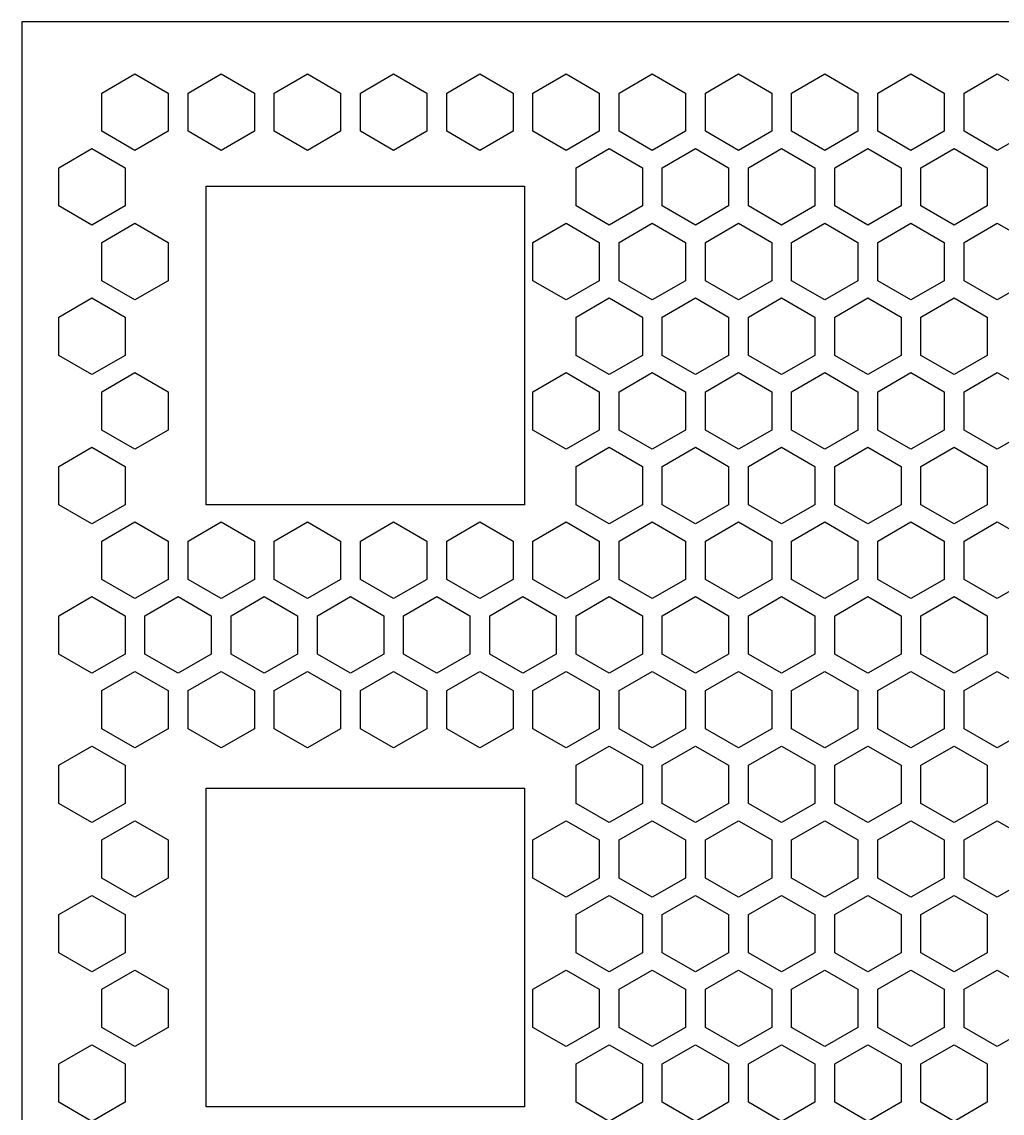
# Model space of a CAD drawing. Header units: metres. Extents: x 0 to 199, y -228 to 0.
# Drawn here: x 0 to 98.5, y -109.6 to 0 of the extents above; entities that cross this region are included whole.
import ezdxf

# ---------------------------------------------------------------- set-up
doc = ezdxf.new("R2010")
doc.units = ezdxf.units.M

msp = doc.modelspace()

# ---------------------------------------------------------------- linework, layer by layer
for p, q in [((199.329, 0), (0, 0)), ((0, 0), (0, -228)), ((8.03403, -7.14961), (11.3642, -5.22696)), ((11.3642, -5.22696), (14.6943, -7.14961)), ((16.6943, -7.14961), (20.0244, -5.22696)), ((20.0244, -5.22696), (23.3545, -7.14961)), ((25.3545, -7.14961), (28.6847, -5.22696)), ((28.6847, -5.22696), (32.0148, -7.14961)), ((34.0148, -7.14961), (37.3449, -5.22696)), ((37.3449, -5.22696), (40.675, -7.14961)), ((42.675, -7.14961), (46.0052, -5.22696)), ((46.0052, -5.22696), (49.3353, -7.14961)), ((51.3353, -7.14961), (54.6654, -5.22696)), ((54.6654, -5.22696), (57.9956, -7.14961)), ((59.9956, -7.14961), (63.3257, -5.22696)), ((63.3257, -5.22696), (66.6558, -7.14961)), ((68.6558, -7.14961), (71.9859, -5.22696)), ((71.9859, -5.22696), (75.3161, -7.14961)), ((77.3161, -7.14961), (80.6462, -5.22696)), ((80.6462, -5.22696), (83.9763, -7.14961)), ((85.9763, -7.14961), (89.3064, -5.22696)), ((89.3064, -5.22696), (92.6366, -7.14961)), ((94.6366, -7.14961), (97.9667, -5.22696)), ((97.9667, -5.22696), (101.297, -7.14961)), ((8.03403, -10.9949), (8.03403, -7.14961)), ((14.6943, -7.14961), (14.6943, -10.9949)), ((16.6943, -10.9949), (16.6943, -7.14961)), ((23.3545, -7.14961), (23.3545, -10.9949)), ((25.3545, -10.9949), (25.3545, -7.14961)), ((32.0148, -7.14961), (32.0148, -10.9949)), ((34.0148, -10.9949), (34.0148, -7.14961)), ((40.675, -7.14961), (40.675, -10.9949)), ((42.675, -10.9949), (42.675, -7.14961)), ((49.3353, -7.14961), (49.3353, -10.9949)), ((51.3353, -10.9949), (51.3353, -7.14961)), ((57.9956, -7.14961), (57.9956, -10.9949)), ((59.9956, -10.9949), (59.9956, -7.14961)), ((66.6558, -7.14961), (66.6558, -10.9949)), ((68.6558, -10.9949), (68.6558, -7.14961)), ((75.3161, -7.14961), (75.3161, -10.9949)), ((77.3161, -10.9949), (77.3161, -7.14961)), ((83.9763, -7.14961), (83.9763, -10.9949)), ((85.9763, -10.9949), (85.9763, -7.14961)), ((92.6366, -7.14961), (92.6366, -10.9949)), ((94.6366, -10.9949), (94.6366, -7.14961)), ((11.3642, -12.9176), (8.03403, -10.9949)), ((14.6943, -10.9949), (11.3642, -12.9176)), ((20.0244, -12.9176), (16.6943, -10.9949)), ((23.3545, -10.9949), (20.0244, -12.9176)), ((28.6847, -12.9176), (25.3545, -10.9949)), ((32.0148, -10.9949), (28.6847, -12.9176)), ((37.3449, -12.9176), (34.0148, -10.9949)), ((40.675, -10.9949), (37.3449, -12.9176)), ((46.0052, -12.9176), (42.675, -10.9949)), ((49.3353, -10.9949), (46.0052, -12.9176)), ((54.6654, -12.9176), (51.3353, -10.9949)), ((57.9956, -10.9949), (54.6654, -12.9176)), ((63.3257, -12.9176), (59.9956, -10.9949)), ((66.6558, -10.9949), (63.3257, -12.9176)), ((71.9859, -12.9176), (68.6558, -10.9949)), ((75.3161, -10.9949), (71.9859, -12.9176)), ((80.6462, -12.9176), (77.3161, -10.9949)), ((83.9763, -10.9949), (80.6462, -12.9176)), ((89.3064, -12.9176), (85.9763, -10.9949)), ((92.6366, -10.9949), (89.3064, -12.9176)), ((97.9667, -12.9176), (94.6366, -10.9949)), ((101.297, -10.9949), (97.9667, -12.9176)), ((3.70391, -14.6496), (7.03403, -12.727)), ((7.03403, -12.727), (10.3642, -14.6496)), ((55.6654, -14.6496), (58.9956, -12.727)), ((58.9956, -12.727), (62.3257, -14.6496)), ((64.3257, -14.6496), (67.6558, -12.727)), ((67.6558, -12.727), (70.9859, -14.6496)), ((72.9859, -14.6496), (76.3161, -12.727)), ((76.3161, -12.727), (79.6462, -14.6496)), ((81.6462, -14.6496), (84.9763, -12.727)), ((84.9763, -12.727), (88.3064, -14.6496)), ((90.3064, -14.6496), (93.6366, -12.727)), ((93.6366, -12.727), (96.9667, -14.6496)), ((3.70391, -18.4949), (3.70391, -14.6496)), ((10.3642, -14.6496), (10.3642, -18.4949)), ((55.6654, -18.4949), (55.6654, -14.6496)), ((62.3257, -14.6496), (62.3257, -18.4949)), ((64.3257, -18.4949), (64.3257, -14.6496)), ((70.9859, -14.6496), (70.9859, -18.4949)), ((72.9859, -18.4949), (72.9859, -14.6496)), ((79.6462, -14.6496), (79.6462, -18.4949)), ((81.6462, -18.4949), (81.6462, -14.6496)), ((88.3064, -14.6496), (88.3064, -18.4949)), ((90.3064, -18.4949), (90.3064, -14.6496)), ((96.9667, -14.6496), (96.9667, -18.4949)), ((18.5, -48.5), (18.5, -16.5)), ((18.5, -16.5), (50.5, -16.5)), ((50.5, -16.5), (50.5, -48.5)), ((7.03403, -20.4176), (3.70391, -18.4949)), ((10.3642, -18.4949), (7.03403, -20.4176)), ((58.9956, -20.4176), (55.6654, -18.4949)), ((62.3257, -18.4949), (58.9956, -20.4176)), ((67.6558, -20.4176), (64.3257, -18.4949)), ((70.9859, -18.4949), (67.6558, -20.4176)), ((76.3161, -20.4176), (72.9859, -18.4949)), ((79.6462, -18.4949), (76.3161, -20.4176)), ((84.9763, -20.4176), (81.6462, -18.4949)), ((88.3064, -18.4949), (84.9763, -20.4176)), ((93.6366, -20.4176), (90.3064, -18.4949)), ((96.9667, -18.4949), (93.6366, -20.4176)), ((8.03403, -22.1496), (11.3642, -20.227)), ((11.3642, -20.227), (14.6943, -22.1496)), ((51.3353, -22.1496), (54.6654, -20.227)), ((54.6654, -20.227), (57.9956, -22.1496)), ((59.9956, -22.1496), (63.3257, -20.227)), ((63.3257, -20.227), (66.6558, -22.1496)), ((68.6558, -22.1496), (71.9859, -20.227)), ((71.9859, -20.227), (75.3161, -22.1496)), ((77.3161, -22.1496), (80.6462, -20.227)), ((80.6462, -20.227), (83.9763, -22.1496)), ((85.9763, -22.1496), (89.3064, -20.227)), ((89.3064, -20.227), (92.6366, -22.1496)), ((94.6366, -22.1496), (97.9667, -20.227)), ((97.9667, -20.227), (101.297, -22.1496)), ((8.03403, -25.9949), (8.03403, -22.1496)), ((14.6943, -22.1496), (14.6943, -25.9949)), ((51.3353, -25.9949), (51.3353, -22.1496)), ((57.9956, -22.1496), (57.9956, -25.9949)), ((59.9956, -25.9949), (59.9956, -22.1496)), ((66.6558, -22.1496), (66.6558, -25.9949)), ((68.6558, -25.9949), (68.6558, -22.1496)), ((75.3161, -22.1496), (75.3161, -25.9949)), ((77.3161, -25.9949), (77.3161, -22.1496)), ((83.9763, -22.1496), (83.9763, -25.9949)), ((85.9763, -25.9949), (85.9763, -22.1496)), ((92.6366, -22.1496), (92.6366, -25.9949)), ((94.6366, -25.9949), (94.6366, -22.1496)), ((11.3642, -27.9176), (8.03403, -25.9949)), ((14.6943, -25.9949), (11.3642, -27.9176)), ((54.6654, -27.9176), (51.3353, -25.9949)), ((57.9956, -25.9949), (54.6654, -27.9176)), ((63.3257, -27.9176), (59.9956, -25.9949)), ((66.6558, -25.9949), (63.3257, -27.9176)), ((71.9859, -27.9176), (68.6558, -25.9949)), ((75.3161, -25.9949), (71.9859, -27.9176)), ((80.6462, -27.9176), (77.3161, -25.9949)), ((83.9763, -25.9949), (80.6462, -27.9176)), ((89.3064, -27.9176), (85.9763, -25.9949)), ((92.6366, -25.9949), (89.3064, -27.9176)), ((97.9667, -27.9176), (94.6366, -25.9949)), ((101.297, -25.9949), (97.9667, -27.9176)), ((3.70391, -29.6496), (7.03403, -27.727)), ((7.03403, -27.727), (10.3642, -29.6496)), ((55.6654, -29.6496), (58.9956, -27.727)), ((58.9956, -27.727), (62.3257, -29.6496)), ((64.3257, -29.6496), (67.6558, -27.727)), ((67.6558, -27.727), (70.9859, -29.6496)), ((72.9859, -29.6496), (76.3161, -27.727)), ((76.3161, -27.727), (79.6462, -29.6496)), ((81.6462, -29.6496), (84.9763, -27.727)), ((84.9763, -27.727), (88.3064, -29.6496)), ((90.3064, -29.6496), (93.6366, -27.727)), ((93.6366, -27.727), (96.9667, -29.6496)), ((3.70391, -33.4949), (3.70391, -29.6496)), ((10.3642, -29.6496), (10.3642, -33.4949)), ((55.6654, -33.4949), (55.6654, -29.6496)), ((62.3257, -29.6496), (62.3257, -33.4949)), ((64.3257, -33.4949), (64.3257, -29.6496)), ((70.9859, -29.6496), (70.9859, -33.4949)), ((72.9859, -33.4949), (72.9859, -29.6496)), ((79.6462, -29.6496), (79.6462, -33.4949)), ((81.6462, -33.4949), (81.6462, -29.6496)), ((88.3064, -29.6496), (88.3064, -33.4949)), ((90.3064, -33.4949), (90.3064, -29.6496)), ((96.9667, -29.6496), (96.9667, -33.4949)), ((7.03403, -35.4176), (3.70391, -33.4949)), ((10.3642, -33.4949), (7.03403, -35.4176)), ((58.9956, -35.4176), (55.6654, -33.4949)), ((62.3257, -33.4949), (58.9956, -35.4176)), ((67.6558, -35.4176), (64.3257, -33.4949)), ((70.9859, -33.4949), (67.6558, -35.4176)), ((76.3161, -35.4176), (72.9859, -33.4949)), ((79.6462, -33.4949), (76.3161, -35.4176)), ((84.9763, -35.4176), (81.6462, -33.4949)), ((88.3064, -33.4949), (84.9763, -35.4176)), ((93.6366, -35.4176), (90.3064, -33.4949)), ((96.9667, -33.4949), (93.6366, -35.4176)), ((8.03403, -37.1496), (11.3642, -35.227)), ((11.3642, -35.227), (14.6943, -37.1496)), ((51.3353, -37.1496), (54.6654, -35.227)), ((54.6654, -35.227), (57.9956, -37.1496)), ((59.9956, -37.1496), (63.3257, -35.227)), ((63.3257, -35.227), (66.6558, -37.1496)), ((68.6558, -37.1496), (71.9859, -35.227)), ((71.9859, -35.227), (75.3161, -37.1496)), ((77.3161, -37.1496), (80.6462, -35.227)), ((80.6462, -35.227), (83.9763, -37.1496)), ((85.9763, -37.1496), (89.3064, -35.227)), ((89.3064, -35.227), (92.6366, -37.1496)), ((94.6366, -37.1496), (97.9667, -35.227)), ((97.9667, -35.227), (101.297, -37.1496)), ((8.03403, -40.9949), (8.03403, -37.1496)), ((14.6943, -37.1496), (14.6943, -40.9949)), ((51.3353, -40.9949), (51.3353, -37.1496)), ((57.9956, -37.1496), (57.9956, -40.9949)), ((59.9956, -40.9949), (59.9956, -37.1496)), ((66.6558, -37.1496), (66.6558, -40.9949)), ((68.6558, -40.9949), (68.6558, -37.1496)), ((75.3161, -37.1496), (75.3161, -40.9949)), ((77.3161, -40.9949), (77.3161, -37.1496)), ((83.9763, -37.1496), (83.9763, -40.9949)), ((85.9763, -40.9949), (85.9763, -37.1496)), ((92.6366, -37.1496), (92.6366, -40.9949)), ((94.6366, -40.9949), (94.6366, -37.1496)), ((11.3642, -42.9176), (8.03403, -40.9949)), ((14.6943, -40.9949), (11.3642, -42.9176)), ((54.6654, -42.9176), (51.3353, -40.9949)), ((57.9956, -40.9949), (54.6654, -42.9176)), ((63.3257, -42.9176), (59.9956, -40.9949)), ((66.6558, -40.9949), (63.3257, -42.9176)), ((71.9859, -42.9176), (68.6558, -40.9949)), ((75.3161, -40.9949), (71.9859, -42.9176)), ((80.6462, -42.9176), (77.3161, -40.9949)), ((83.9763, -40.9949), (80.6462, -42.9176)), ((89.3064, -42.9176), (85.9763, -40.9949)), ((92.6366, -40.9949), (89.3064, -42.9176)), ((97.9667, -42.9176), (94.6366, -40.9949)), ((101.297, -40.9949), (97.9667, -42.9176)), ((3.70391, -44.6496), (7.03403, -42.727)), ((7.03403, -42.727), (10.3642, -44.6496)), ((55.6654, -44.6496), (58.9956, -42.727)), ((58.9956, -42.727), (62.3257, -44.6496)), ((64.3257, -44.6496), (67.6558, -42.727)), ((67.6558, -42.727), (70.9859, -44.6496)), ((72.9859, -44.6496), (76.3161, -42.727)), ((76.3161, -42.727), (79.6462, -44.6496)), ((81.6462, -44.6496), (84.9763, -42.727)), ((84.9763, -42.727), (88.3064, -44.6496)), ((90.3064, -44.6496), (93.6366, -42.727)), ((93.6366, -42.727), (96.9667, -44.6496)), ((3.70391, -48.4949), (3.70391, -44.6496)), ((10.3642, -44.6496), (10.3642, -48.4949)), ((55.6654, -48.4949), (55.6654, -44.6496)), ((62.3257, -44.6496), (62.3257, -48.4949)), ((64.3257, -48.4949), (64.3257, -44.6496)), ((70.9859, -44.6496), (70.9859, -48.4949)), ((72.9859, -48.4949), (72.9859, -44.6496)), ((79.6462, -44.6496), (79.6462, -48.4949)), ((81.6462, -48.4949), (81.6462, -44.6496)), ((88.3064, -44.6496), (88.3064, -48.4949)), ((90.3064, -48.4949), (90.3064, -44.6496)), ((96.9667, -44.6496), (96.9667, -48.4949)), ((7.03403, -50.4176), (3.70391, -48.4949)), ((10.3642, -48.4949), (7.03403, -50.4176)), ((50.5, -48.5), (18.5, -48.5)), ((58.9956, -50.4176), (55.6654, -48.4949)), ((62.3257, -48.4949), (58.9956, -50.4176)), ((67.6558, -50.4176), (64.3257, -48.4949)), ((70.9859, -48.4949), (67.6558, -50.4176)), ((76.3161, -50.4176), (72.9859, -48.4949)), ((79.6462, -48.4949), (76.3161, -50.4176)), ((84.9763, -50.4176), (81.6462, -48.4949)), ((88.3064, -48.4949), (84.9763, -50.4176)), ((93.6366, -50.4176), (90.3064, -48.4949)), ((96.9667, -48.4949), (93.6366, -50.4176)), ((8.03403, -52.1496), (11.3642, -50.227)), ((11.3642, -50.227), (14.6943, -52.1496)), ((16.6943, -52.1496), (20.0244, -50.227)), ((20.0244, -50.227), (23.3545, -52.1496)), ((25.3545, -52.1496), (28.6847, -50.227)), ((28.6847, -50.227), (32.0148, -52.1496)), ((34.0148, -52.1496), (37.3449, -50.227)), ((37.3449, -50.227), (40.675, -52.1496)), ((42.675, -52.1496), (46.0052, -50.227)), ((46.0052, -50.227), (49.3353, -52.1496)), ((51.3353, -52.1496), (54.6654, -50.227)), ((54.6654, -50.227), (57.9956, -52.1496)), ((59.9956, -52.1496), (63.3257, -50.227)), ((63.3257, -50.227), (66.6558, -52.1496)), ((68.6558, -52.1496), (71.9859, -50.227)), ((71.9859, -50.227), (75.3161, -52.1496)), ((77.3161, -52.1496), (80.6462, -50.227)), ((80.6462, -50.227), (83.9763, -52.1496)), ((85.9763, -52.1496), (89.3064, -50.227)), ((89.3064, -50.227), (92.6366, -52.1496)), ((94.6366, -52.1496), (97.9667, -50.227)), ((97.9667, -50.227), (101.297, -52.1496)), ((8.03403, -55.9949), (8.03403, -52.1496)), ((14.6943, -52.1496), (14.6943, -55.9949)), ((16.6943, -55.9949), (16.6943, -52.1496)), ((23.3545, -52.1496), (23.3545, -55.9949)), ((25.3545, -55.9949), (25.3545, -52.1496)), ((32.0148, -52.1496), (32.0148, -55.9949)), ((34.0148, -55.9949), (34.0148, -52.1496)), ((40.675, -52.1496), (40.675, -55.9949)), ((42.675, -55.9949), (42.675, -52.1496)), ((49.3353, -52.1496), (49.3353, -55.9949)), ((51.3353, -55.9949), (51.3353, -52.1496)), ((57.9956, -52.1496), (57.9956, -55.9949)), ((59.9956, -55.9949), (59.9956, -52.1496)), ((66.6558, -52.1496), (66.6558, -55.9949)), ((68.6558, -55.9949), (68.6558, -52.1496)), ((75.3161, -52.1496), (75.3161, -55.9949)), ((77.3161, -55.9949), (77.3161, -52.1496)), ((83.9763, -52.1496), (83.9763, -55.9949)), ((85.9763, -55.9949), (85.9763, -52.1496)), ((92.6366, -52.1496), (92.6366, -55.9949)), ((94.6366, -55.9949), (94.6366, -52.1496)), ((11.3642, -57.9176), (8.03403, -55.9949)), ((14.6943, -55.9949), (11.3642, -57.9176)), ((20.0244, -57.9176), (16.6943, -55.9949)), ((23.3545, -55.9949), (20.0244, -57.9176)), ((28.6847, -57.9176), (25.3545, -55.9949)), ((32.0148, -55.9949), (28.6847, -57.9176)), ((37.3449, -57.9176), (34.0148, -55.9949)), ((40.675, -55.9949), (37.3449, -57.9176)), ((46.0052, -57.9176), (42.675, -55.9949)), ((49.3353, -55.9949), (46.0052, -57.9176)), ((54.6654, -57.9176), (51.3353, -55.9949)), ((57.9956, -55.9949), (54.6654, -57.9176)), ((63.3257, -57.9176), (59.9956, -55.9949)), ((66.6558, -55.9949), (63.3257, -57.9176)), ((71.9859, -57.9176), (68.6558, -55.9949)), ((75.3161, -55.9949), (71.9859, -57.9176)), ((80.6462, -57.9176), (77.3161, -55.9949)), ((83.9763, -55.9949), (80.6462, -57.9176)), ((89.3064, -57.9176), (85.9763, -55.9949)), ((92.6366, -55.9949), (89.3064, -57.9176)), ((97.9667, -57.9176), (94.6366, -55.9949)), ((101.297, -55.9949), (97.9667, -57.9176)), ((3.70391, -59.6496), (7.03403, -57.727)), ((7.03403, -57.727), (10.3642, -59.6496)), ((12.3642, -59.6496), (15.6943, -57.727)), ((15.6943, -57.727), (19.0244, -59.6496)), ((21.0244, -59.6496), (24.3545, -57.727)), ((24.3545, -57.727), (27.6847, -59.6496)), ((29.6847, -59.6496), (33.0148, -57.727)), ((33.0148, -57.727), (36.3449, -59.6496)), ((38.3449, -59.6496), (41.675, -57.727)), ((41.675, -57.727), (45.0052, -59.6496)), ((47.0052, -59.6496), (50.3353, -57.727)), ((50.3353, -57.727), (53.6654, -59.6496)), ((55.6654, -59.6496), (58.9956, -57.727)), ((58.9956, -57.727), (62.3257, -59.6496)), ((64.3257, -59.6496), (67.6558, -57.727)), ((67.6558, -57.727), (70.9859, -59.6496)), ((72.9859, -59.6496), (76.3161, -57.727)), ((76.3161, -57.727), (79.6462, -59.6496)), ((81.6462, -59.6496), (84.9763, -57.727)), ((84.9763, -57.727), (88.3064, -59.6496)), ((90.3064, -59.6496), (93.6366, -57.727)), ((93.6366, -57.727), (96.9667, -59.6496)), ((3.70391, -63.4949), (3.70391, -59.6496)), ((10.3642, -59.6496), (10.3642, -63.4949)), ((12.3642, -63.4949), (12.3642, -59.6496)), ((19.0244, -59.6496), (19.0244, -63.4949)), ((21.0244, -63.4949), (21.0244, -59.6496)), ((27.6847, -59.6496), (27.6847, -63.4949)), ((29.6847, -63.4949), (29.6847, -59.6496)), ((36.3449, -59.6496), (36.3449, -63.4949)), ((38.3449, -63.4949), (38.3449, -59.6496)), ((45.0052, -59.6496), (45.0052, -63.4949)), ((47.0052, -63.4949), (47.0052, -59.6496)), ((53.6654, -59.6496), (53.6654, -63.4949)), ((55.6654, -63.4949), (55.6654, -59.6496)), ((62.3257, -59.6496), (62.3257, -63.4949)), ((64.3257, -63.4949), (64.3257, -59.6496)), ((70.9859, -59.6496), (70.9859, -63.4949)), ((72.9859, -63.4949), (72.9859, -59.6496)), ((79.6462, -59.6496), (79.6462, -63.4949)), ((81.6462, -63.4949), (81.6462, -59.6496)), ((88.3064, -59.6496), (88.3064, -63.4949)), ((90.3064, -63.4949), (90.3064, -59.6496)), ((96.9667, -59.6496), (96.9667, -63.4949)), ((7.03403, -65.4176), (3.70391, -63.4949)), ((10.3642, -63.4949), (7.03403, -65.4176)), ((15.6943, -65.4176), (12.3642, -63.4949)), ((19.0244, -63.4949), (15.6943, -65.4176)), ((24.3545, -65.4176), (21.0244, -63.4949)), ((27.6847, -63.4949), (24.3545, -65.4176)), ((33.0148, -65.4176), (29.6847, -63.4949)), ((36.3449, -63.4949), (33.0148, -65.4176)), ((41.675, -65.4176), (38.3449, -63.4949)), ((45.0052, -63.4949), (41.675, -65.4176)), ((50.3353, -65.4176), (47.0052, -63.4949)), ((53.6654, -63.4949), (50.3353, -65.4176)), ((58.9956, -65.4176), (55.6654, -63.4949)), ((62.3257, -63.4949), (58.9956, -65.4176)), ((67.6558, -65.4176), (64.3257, -63.4949)), ((70.9859, -63.4949), (67.6558, -65.4176)), ((76.3161, -65.4176), (72.9859, -63.4949)), ((79.6462, -63.4949), (76.3161, -65.4176)), ((84.9763, -65.4176), (81.6462, -63.4949)), ((88.3064, -63.4949), (84.9763, -65.4176)), ((93.6366, -65.4176), (90.3064, -63.4949)), ((96.9667, -63.4949), (93.6366, -65.4176)), ((8.03403, -67.1496), (11.3642, -65.227)), ((11.3642, -65.227), (14.6943, -67.1496)), ((16.6943, -67.1496), (20.0244, -65.227)), ((20.0244, -65.227), (23.3545, -67.1496)), ((25.3545, -67.1496), (28.6847, -65.227)), ((28.6847, -65.227), (32.0148, -67.1496)), ((34.0148, -67.1496), (37.3449, -65.227)), ((37.3449, -65.227), (40.675, -67.1496)), ((42.675, -67.1496), (46.0052, -65.227)), ((46.0052, -65.227), (49.3353, -67.1496)), ((51.3353, -67.1496), (54.6654, -65.227)), ((54.6654, -65.227), (57.9956, -67.1496)), ((59.9956, -67.1496), (63.3257, -65.227)), ((63.3257, -65.227), (66.6558, -67.1496)), ((68.6558, -67.1496), (71.9859, -65.227)), ((71.9859, -65.227), (75.3161, -67.1496)), ((77.3161, -67.1496), (80.6462, -65.227)), ((80.6462, -65.227), (83.9763, -67.1496)), ((85.9763, -67.1496), (89.3064, -65.227)), ((89.3064, -65.227), (92.6366, -67.1496)), ((94.6366, -67.1496), (97.9667, -65.227)), ((97.9667, -65.227), (101.297, -67.1496)), ((8.03403, -70.9949), (8.03403, -67.1496)), ((14.6943, -67.1496), (14.6943, -70.9949)), ((16.6943, -70.9949), (16.6943, -67.1496)), ((23.3545, -67.1496), (23.3545, -70.9949)), ((25.3545, -70.9949), (25.3545, -67.1496)), ((32.0148, -67.1496), (32.0148, -70.9949)), ((34.0148, -70.9949), (34.0148, -67.1496)), ((40.675, -67.1496), (40.675, -70.9949)), ((42.675, -70.9949), (42.675, -67.1496)), ((49.3353, -67.1496), (49.3353, -70.9949)), ((51.3353, -70.9949), (51.3353, -67.1496)), ((57.9956, -67.1496), (57.9956, -70.9949)), ((59.9956, -70.9949), (59.9956, -67.1496)), ((66.6558, -67.1496), (66.6558, -70.9949)), ((68.6558, -70.9949), (68.6558, -67.1496)), ((75.3161, -67.1496), (75.3161, -70.9949)), ((77.3161, -70.9949), (77.3161, -67.1496)), ((83.9763, -67.1496), (83.9763, -70.9949)), ((85.9763, -70.9949), (85.9763, -67.1496)), ((92.6366, -67.1496), (92.6366, -70.9949)), ((94.6366, -70.9949), (94.6366, -67.1496)), ((11.3642, -72.9176), (8.03403, -70.9949)), ((14.6943, -70.9949), (11.3642, -72.9176)), ((20.0244, -72.9176), (16.6943, -70.9949)), ((23.3545, -70.9949), (20.0244, -72.9176)), ((28.6847, -72.9176), (25.3545, -70.9949)), ((32.0148, -70.9949), (28.6847, -72.9176)), ((37.3449, -72.9176), (34.0148, -70.9949)), ((40.675, -70.9949), (37.3449, -72.9176)), ((46.0052, -72.9176), (42.675, -70.9949)), ((49.3353, -70.9949), (46.0052, -72.9176)), ((54.6654, -72.9176), (51.3353, -70.9949)), ((57.9956, -70.9949), (54.6654, -72.9176)), ((63.3257, -72.9176), (59.9956, -70.9949)), ((66.6558, -70.9949), (63.3257, -72.9176)), ((71.9859, -72.9176), (68.6558, -70.9949)), ((75.3161, -70.9949), (71.9859, -72.9176)), ((80.6462, -72.9176), (77.3161, -70.9949)), ((83.9763, -70.9949), (80.6462, -72.9176)), ((89.3064, -72.9176), (85.9763, -70.9949)), ((92.6366, -70.9949), (89.3064, -72.9176)), ((97.9667, -72.9176), (94.6366, -70.9949)), ((101.297, -70.9949), (97.9667, -72.9176)), ((3.70391, -74.6496), (7.03403, -72.727)), ((7.03403, -72.727), (10.3642, -74.6496)), ((55.6654, -74.6496), (58.9956, -72.727)), ((58.9956, -72.727), (62.3257, -74.6496)), ((64.3257, -74.6496), (67.6558, -72.727)), ((67.6558, -72.727), (70.9859, -74.6496)), ((72.9859, -74.6496), (76.3161, -72.727)), ((76.3161, -72.727), (79.6462, -74.6496)), ((81.6462, -74.6496), (84.9763, -72.727)), ((84.9763, -72.727), (88.3064, -74.6496)), ((90.3064, -74.6496), (93.6366, -72.727)), ((93.6366, -72.727), (96.9667, -74.6496)), ((3.70391, -78.4949), (3.70391, -74.6496)), ((10.3642, -74.6496), (10.3642, -78.4949)), ((55.6654, -78.4949), (55.6654, -74.6496)), ((62.3257, -74.6496), (62.3257, -78.4949)), ((64.3257, -78.4949), (64.3257, -74.6496)), ((70.9859, -74.6496), (70.9859, -78.4949)), ((72.9859, -78.4949), (72.9859, -74.6496)), ((79.6462, -74.6496), (79.6462, -78.4949)), ((81.6462, -78.4949), (81.6462, -74.6496)), ((88.3064, -74.6496), (88.3064, -78.4949)), ((90.3064, -78.4949), (90.3064, -74.6496)), ((96.9667, -74.6496), (96.9667, -78.4949)), ((18.5, -108.967), (18.5, -76.9671)), ((18.5, -76.9671), (50.5, -76.9671)), ((50.5, -76.9671), (50.5, -108.967)), ((7.03403, -80.4176), (3.70391, -78.4949)), ((10.3642, -78.4949), (7.03403, -80.4176)), ((58.9956, -80.4176), (55.6654, -78.4949)), ((62.3257, -78.4949), (58.9956, -80.4176)), ((67.6558, -80.4176), (64.3257, -78.4949)), ((70.9859, -78.4949), (67.6558, -80.4176)), ((76.3161, -80.4176), (72.9859, -78.4949)), ((79.6462, -78.4949), (76.3161, -80.4176)), ((84.9763, -80.4176), (81.6462, -78.4949)), ((88.3064, -78.4949), (84.9763, -80.4176)), ((93.6366, -80.4176), (90.3064, -78.4949)), ((96.9667, -78.4949), (93.6366, -80.4176)), ((8.03403, -82.1496), (11.3642, -80.227)), ((11.3642, -80.227), (14.6943, -82.1496)), ((51.3353, -82.1496), (54.6654, -80.227)), ((54.6654, -80.227), (57.9956, -82.1496)), ((59.9956, -82.1496), (63.3257, -80.227)), ((63.3257, -80.227), (66.6558, -82.1496)), ((68.6558, -82.1496), (71.9859, -80.227)), ((71.9859, -80.227), (75.3161, -82.1496)), ((77.3161, -82.1496), (80.6462, -80.227)), ((80.6462, -80.227), (83.9763, -82.1496)), ((85.9763, -82.1496), (89.3064, -80.227)), ((89.3064, -80.227), (92.6366, -82.1496)), ((94.6366, -82.1496), (97.9667, -80.227)), ((97.9667, -80.227), (101.297, -82.1496)), ((8.03403, -85.9949), (8.03403, -82.1496)), ((14.6943, -82.1496), (14.6943, -85.9949)), ((51.3353, -85.9949), (51.3353, -82.1496)), ((57.9956, -82.1496), (57.9956, -85.9949)), ((59.9956, -85.9949), (59.9956, -82.1496)), ((66.6558, -82.1496), (66.6558, -85.9949)), ((68.6558, -85.9949), (68.6558, -82.1496)), ((75.3161, -82.1496), (75.3161, -85.9949)), ((77.3161, -85.9949), (77.3161, -82.1496)), ((83.9763, -82.1496), (83.9763, -85.9949)), ((85.9763, -85.9949), (85.9763, -82.1496)), ((92.6366, -82.1496), (92.6366, -85.9949)), ((94.6366, -85.9949), (94.6366, -82.1496)), ((11.3642, -87.9176), (8.03403, -85.9949)), ((14.6943, -85.9949), (11.3642, -87.9176)), ((54.6654, -87.9176), (51.3353, -85.9949)), ((57.9956, -85.9949), (54.6654, -87.9176)), ((63.3257, -87.9176), (59.9956, -85.9949)), ((66.6558, -85.9949), (63.3257, -87.9176)), ((71.9859, -87.9176), (68.6558, -85.9949)), ((75.3161, -85.9949), (71.9859, -87.9176)), ((80.6462, -87.9176), (77.3161, -85.9949)), ((83.9763, -85.9949), (80.6462, -87.9176)), ((89.3064, -87.9176), (85.9763, -85.9949)), ((92.6366, -85.9949), (89.3064, -87.9176)), ((97.9667, -87.9176), (94.6366, -85.9949)), ((101.297, -85.9949), (97.9667, -87.9176)), ((3.70391, -89.6496), (7.03403, -87.727)), ((7.03403, -87.727), (10.3642, -89.6496)), ((55.6654, -89.6496), (58.9956, -87.727)), ((58.9956, -87.727), (62.3257, -89.6496)), ((64.3257, -89.6496), (67.6558, -87.727)), ((67.6558, -87.727), (70.9859, -89.6496)), ((72.9859, -89.6496), (76.3161, -87.727)), ((76.3161, -87.727), (79.6462, -89.6496)), ((81.6462, -89.6496), (84.9763, -87.727)), ((84.9763, -87.727), (88.3064, -89.6496)), ((90.3064, -89.6496), (93.6366, -87.727)), ((93.6366, -87.727), (96.9667, -89.6496)), ((3.70391, -93.4949), (3.70391, -89.6496)), ((10.3642, -89.6496), (10.3642, -93.4949)), ((55.6654, -93.4949), (55.6654, -89.6496)), ((62.3257, -89.6496), (62.3257, -93.4949)), ((64.3257, -93.4949), (64.3257, -89.6496)), ((70.9859, -89.6496), (70.9859, -93.4949)), ((72.9859, -93.4949), (72.9859, -89.6496)), ((79.6462, -89.6496), (79.6462, -93.4949)), ((81.6462, -93.4949), (81.6462, -89.6496)), ((88.3064, -89.6496), (88.3064, -93.4949)), ((90.3064, -93.4949), (90.3064, -89.6496)), ((96.9667, -89.6496), (96.9667, -93.4949)), ((7.03403, -95.4176), (3.70391, -93.4949)), ((10.3642, -93.4949), (7.03403, -95.4176)), ((58.9956, -95.4176), (55.6654, -93.4949)), ((62.3257, -93.4949), (58.9956, -95.4176)), ((67.6558, -95.4176), (64.3257, -93.4949)), ((70.9859, -93.4949), (67.6558, -95.4176)), ((76.3161, -95.4176), (72.9859, -93.4949)), ((79.6462, -93.4949), (76.3161, -95.4176)), ((84.9763, -95.4176), (81.6462, -93.4949)), ((88.3064, -93.4949), (84.9763, -95.4176)), ((93.6366, -95.4176), (90.3064, -93.4949)), ((96.9667, -93.4949), (93.6366, -95.4176)), ((8.03403, -97.1496), (11.3642, -95.227)), ((11.3642, -95.227), (14.6943, -97.1496)), ((51.3353, -97.1496), (54.6654, -95.227)), ((54.6654, -95.227), (57.9956, -97.1496)), ((59.9956, -97.1496), (63.3257, -95.227)), ((63.3257, -95.227), (66.6558, -97.1496)), ((68.6558, -97.1496), (71.9859, -95.227)), ((71.9859, -95.227), (75.3161, -97.1496)), ((77.3161, -97.1496), (80.6462, -95.227)), ((80.6462, -95.227), (83.9763, -97.1496)), ((85.9763, -97.1496), (89.3064, -95.227)), ((89.3064, -95.227), (92.6366, -97.1496)), ((94.6366, -97.1496), (97.9667, -95.227)), ((97.9667, -95.227), (101.297, -97.1496)), ((8.03403, -100.995), (8.03403, -97.1496)), ((14.6943, -97.1496), (14.6943, -100.995)), ((51.3353, -100.995), (51.3353, -97.1496)), ((57.9956, -97.1496), (57.9956, -100.995)), ((59.9956, -100.995), (59.9956, -97.1496)), ((66.6558, -97.1496), (66.6558, -100.995)), ((68.6558, -100.995), (68.6558, -97.1496)), ((75.3161, -97.1496), (75.3161, -100.995)), ((77.3161, -100.995), (77.3161, -97.1496)), ((83.9763, -97.1496), (83.9763, -100.995)), ((85.9763, -100.995), (85.9763, -97.1496)), ((92.6366, -97.1496), (92.6366, -100.995)), ((94.6366, -100.995), (94.6366, -97.1496)), ((11.3642, -102.918), (8.03403, -100.995)), ((14.6943, -100.995), (11.3642, -102.918)), ((54.6654, -102.918), (51.3353, -100.995)), ((57.9956, -100.995), (54.6654, -102.918)), ((63.3257, -102.918), (59.9956, -100.995)), ((66.6558, -100.995), (63.3257, -102.918)), ((71.9859, -102.918), (68.6558, -100.995)), ((75.3161, -100.995), (71.9859, -102.918)), ((80.6462, -102.918), (77.3161, -100.995)), ((83.9763, -100.995), (80.6462, -102.918)), ((89.3064, -102.918), (85.9763, -100.995)), ((92.6366, -100.995), (89.3064, -102.918)), ((97.9667, -102.918), (94.6366, -100.995)), ((101.297, -100.995), (97.9667, -102.918)), ((3.70391, -104.65), (7.03403, -102.727)), ((7.03403, -102.727), (10.3642, -104.65)), ((55.6654, -104.65), (58.9956, -102.727)), ((58.9956, -102.727), (62.3257, -104.65)), ((64.3257, -104.65), (67.6558, -102.727)), ((67.6558, -102.727), (70.9859, -104.65)), ((72.9859, -104.65), (76.3161, -102.727)), ((76.3161, -102.727), (79.6462, -104.65)), ((81.6462, -104.65), (84.9763, -102.727)), ((84.9763, -102.727), (88.3064, -104.65)), ((90.3064, -104.65), (93.6366, -102.727)), ((93.6366, -102.727), (96.9667, -104.65)), ((3.70391, -108.495), (3.70391, -104.65)), ((10.3642, -104.65), (10.3642, -108.495)), ((55.6654, -108.495), (55.6654, -104.65)), ((62.3257, -104.65), (62.3257, -108.495)), ((64.3257, -108.495), (64.3257, -104.65)), ((70.9859, -104.65), (70.9859, -108.495)), ((72.9859, -108.495), (72.9859, -104.65)), ((79.6462, -104.65), (79.6462, -108.495)), ((81.6462, -108.495), (81.6462, -104.65)), ((88.3064, -104.65), (88.3064, -108.495)), ((90.3064, -108.495), (90.3064, -104.65)), ((96.9667, -104.65), (96.9667, -108.495)), ((7.03403, -110.418), (3.70391, -108.495)), ((10.3642, -108.495), (7.03403, -110.418)), ((58.9956, -110.418), (55.6654, -108.495)), ((62.3257, -108.495), (58.9956, -110.418)), ((67.6558, -110.418), (64.3257, -108.495)), ((70.9859, -108.495), (67.6558, -110.418)), ((76.3161, -110.418), (72.9859, -108.495)), ((79.6462, -108.495), (76.3161, -110.418)), ((84.9763, -110.418), (81.6462, -108.495)), ((88.3064, -108.495), (84.9763, -110.418)), ((93.6366, -110.418), (90.3064, -108.495)), ((96.9667, -108.495), (93.6366, -110.418)), ((50.5, -108.967), (18.5, -108.967))]:
    msp.add_line(p, q)

doc.saveas('drawing.dxf')
